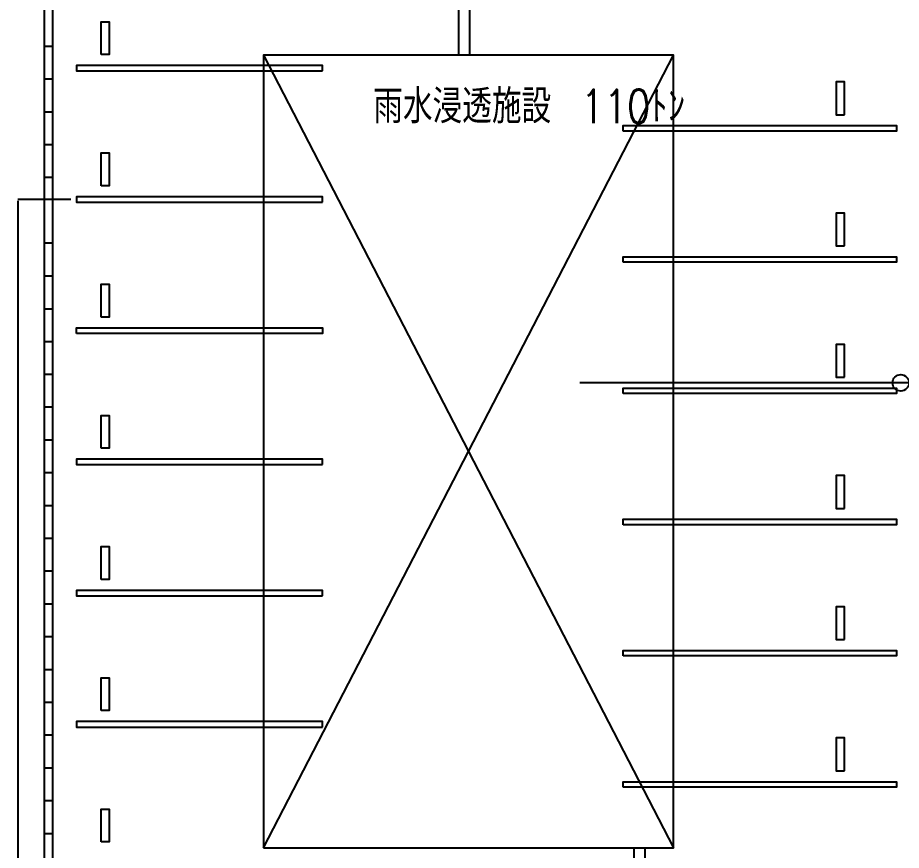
# Model space of a CAD drawing. Header units: millimetres. Extents: x 0 to 126150, y 0 to 89100.
# Drawn here: x 15399 to 31564, y 20444 to 35673 of the extents above; entities that cross this region are included whole.
import ezdxf
from ezdxf.enums import TextEntityAlignment as Align

# ---------------------------------------------------------------- set-up
doc = ezdxf.new("R2010")
doc.units = ezdxf.units.MM
doc.header["$LTSCALE"] = 0.2
doc.linetypes.add('CENTER', pattern=[50.8, 31.75, -6.35, 6.35, -6.35])
doc.layers.add('A_建築', color=8, linetype='Continuous')
doc.layers.add('A_通芯', color=8, linetype='CENTER', plot=False)
doc.styles.get("Standard").update_dxf_attribs({"font": 'simplex.shx', "width": 0.8, "bigfont": 'extfont2.shx'})

msp = doc.modelspace()

# ---------------------------------------------------------------- linework, layer by layer
at = {"layer": 'A_建築', "lineweight": -3}
for points in [[(36236.62, 13933.66), (15890.16, 15947.77), (15890.16, 78948.49)], [(16040.16, 16251.02), (16040.16, 78948.49)], [(23470.9, 34989.48), (23470.9, 35980.98)], [(23670.9, 34989.48), (23670.9, 35980.98)], [(16040.04, 35147.77), (15890.04, 35147.77)], [(19896.63, 20489.48), (27396.63, 34989.48)], [(19896.63, 34989.48), (27396.63, 20489.48)], [(16040.04, 34547.77), (15890.04, 34547.77)], [(16040.05, 33947.77), (15890.05, 33947.77)], [(16040.05, 33347.77), (15890.05, 33347.77)], [(16040.05, 32747.77), (15890.05, 32747.77)], [(16373.52, 32348.47), (15398.52, 32348.47)], [(15408.52, 16275.97), (15408.52, 32323.47)], [(16040.06, 31547.77), (15890.06, 31547.77)], [(16040.06, 30947.77), (15890.06, 30947.77)], [(15890.08, 30347.77), (16040.08, 30347.77)], [(15890.08, 29747.77), (16040.08, 29747.77)], [(16040.08, 29147.77), (15890.08, 29147.77)], [(16040.09, 28547.77), (15890.09, 28547.77)], [(16040.09, 27947.77), (15890.09, 27947.77)], [(16040.09, 27347.77), (15890.09, 27347.77)], [(16040.1, 26747.77), (15890.1, 26747.77)], [(16040.1, 26147.77), (15890.1, 26147.77)], [(16040.1, 25547.77), (15890.1, 25547.77)], [(16040.1, 24947.77), (15890.1, 24947.77)], [(16040.11, 24347.77), (15890.11, 24347.77)], [(16040.11, 23747.77), (15890.11, 23747.77)], [(16040.11, 23147.77), (15890.11, 23147.77)], [(16040.12, 22547.77), (15890.12, 22547.77)], [(16040.12, 21947.77), (15890.12, 21947.77)], [(16040.12, 21347.77), (15890.12, 21347.77)], [(16040.13, 20747.77), (15890.14, 20747.77)], [(26676.69, 17073.49), (26676.69, 20489.48)], [(26876.69, 17073.49), (26876.69, 20489.48)]]:
    msp.add_lwpolyline(points, dxfattribs=at)
for points in [[(16923.54, 34998.49), (16923.54, 35598.49), (17073.54, 35598.49), (17073.54, 34998.49)], [(19896.63, 20489.48), (27396.63, 20489.48), (27396.63, 34989.48), (19896.63, 34989.48)], [(20973.54, 34698.49), (20973.54, 34798.49), (16473.54, 34798.49), (16473.54, 34698.49)], [(30523.54, 33898.49), (30523.54, 34498.49), (30373.54, 34498.49), (30373.54, 33898.49)], [(26473.54, 33598.49), (26473.54, 33698.49), (31473.54, 33698.49), (31473.54, 33598.49)], [(16923.54, 32598.49), (16923.54, 33198.49), (17073.54, 33198.49), (17073.54, 32598.49)], [(20973.54, 32298.49), (20973.54, 32398.49), (16473.54, 32398.49), (16473.54, 32298.49)], [(30523.54, 31498.49), (30523.54, 32098.49), (30373.54, 32098.49), (30373.54, 31498.49)], [(26473.54, 31198.49), (26473.54, 31298.49), (31473.54, 31298.49), (31473.54, 31198.49)], [(16923.54, 30198.49), (16923.54, 30798.49), (17073.54, 30798.49), (17073.54, 30198.49)], [(16473.54, 29898.49), (16473.54, 29998.49), (20973.54, 29998.49), (20973.54, 29898.49)], [(30523.54, 29098.49), (30523.54, 29698.49), (30373.54, 29698.49), (30373.54, 29098.49)], [(26473.54, 28798.49), (26473.54, 28898.49), (31473.54, 28898.49), (31473.54, 28798.49)], [(16923.54, 27798.49), (16923.54, 28398.49), (17073.54, 28398.49), (17073.54, 27798.49)], [(20973.54, 27498.49), (20973.54, 27598.49), (16473.54, 27598.49), (16473.54, 27498.49)], [(30523.54, 26698.49), (30523.54, 27298.49), (30373.54, 27298.49), (30373.54, 26698.49)], [(26473.54, 26398.49), (26473.54, 26498.49), (31473.54, 26498.49), (31473.54, 26398.49)], [(16923.54, 25398.49), (16923.54, 25998.49), (17073.54, 25998.49), (17073.54, 25398.49)], [(20973.54, 25098.49), (20973.54, 25198.49), (16473.54, 25198.49), (16473.54, 25098.49)], [(30523.54, 24298.49), (30523.54, 24898.49), (30373.54, 24898.49), (30373.54, 24298.49)], [(26473.54, 23998.49), (26473.54, 24098.49), (31473.54, 24098.49), (31473.54, 23998.49)], [(16923.54, 22998.49), (16923.54, 23598.49), (17073.54, 23598.49), (17073.54, 22998.49)], [(20973.54, 22698.49), (20973.54, 22798.49), (16473.54, 22798.49), (16473.54, 22698.49)], [(30523.54, 21898.49), (30523.54, 22498.49), (30373.54, 22498.49), (30373.54, 21898.49)], [(26473.54, 21598.49), (26473.54, 21698.49), (31473.54, 21698.49), (31473.54, 21598.49)], [(16923.54, 20598.49), (16923.54, 21198.49), (17073.54, 21198.49), (17073.54, 20598.49)]]:
    msp.add_lwpolyline(points, close=True, dxfattribs=at)
msp.add_circle((31553.54, 28994.82), 150, dxfattribs=at)
at = {"layer": 'A_通芯'}
msp.add_line((103575.31, 28994.81), (25681.81, 28994.81), dxfattribs=at)

# ---------------------------------------------------------------- texts
at = {"layer": 'A_建築', "lineweight": -3, "width": 0.8}
msp.add_text('雨水浸透施設\u3000110ﾄﾝ', height=616.5414, dxfattribs=at).set_placement((21903.09, 33556.87), align=Align.BOTTOM_LEFT)

doc.saveas('drawing.dxf')
